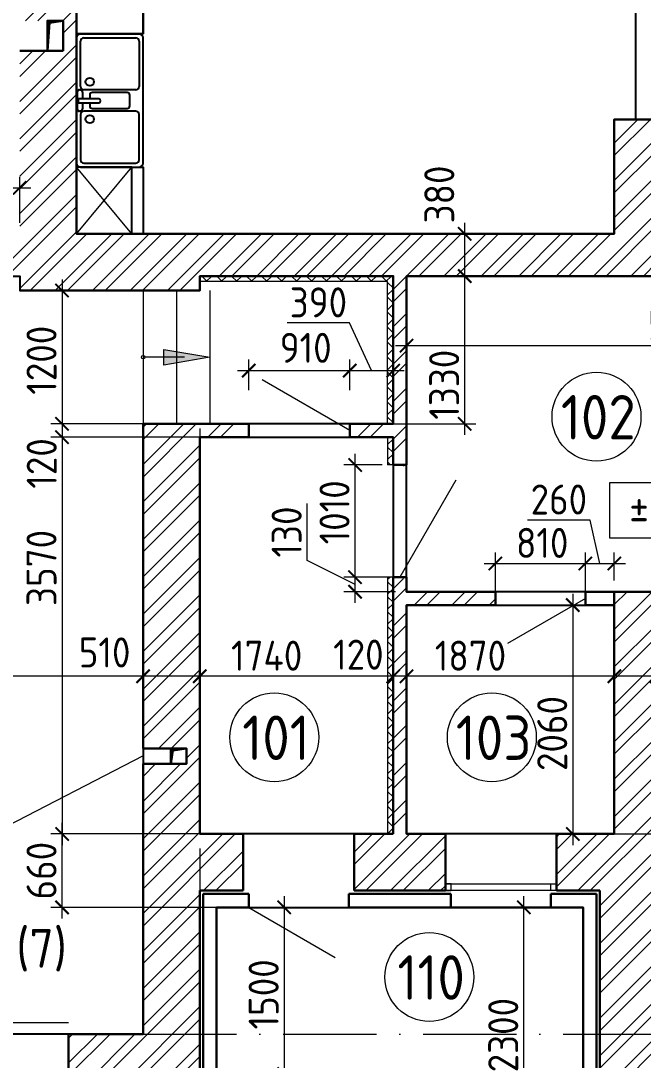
# Model space of a CAD drawing. Header units: millimetres. Extents: x 854812 to 1164625, y 589925 to 823301.
# Drawn here: x 963682 to 969282, y 730426 to 739779 of the extents above; entities that cross this region are included whole.
import ezdxf
from ezdxf.enums import TextEntityAlignment as Align

# ---------------------------------------------------------------- set-up
doc = ezdxf.new("R2010")
doc.units = ezdxf.units.MM
doc.linetypes.add('ACAD_ISO10W100', pattern=[18, 12, -3, 0, -3])
doc.linetypes.add('JIS_08_15', pattern=[17.25, 15, -0.75, 0.75, -0.75])
doc.layers.get('Defpoints').update_dxf_attribs({"color": 40})
doc.layers.add('SANTEH', color=7, linetype='Continuous')
doc.layers.add('МЕБЕЛЬ', color=42, linetype='Continuous')
for name, color, linetype, lineweight in [('АР_Отделка_трапы-лотки', 133, 'Continuous', 13), ('АР_Штрих_материалы', 27, 'Continuous', 9), ('ДВЕРИ', 184, 'Continuous', 18), ('МЕБЕЛЬ_ОБОРУДОВАНИЕ', 242, 'Continuous', 30), ('окна', 132, 'Continuous', 18), ('оси', 50, 'JIS_08_15', 9), ('размеры', 215, 'Continuous', 13), ('стены', 172, 'Continuous', 30), ('текст', 7, 'Continuous', 13), ('УКАЗАТЕЛЬ', 6, 'Continuous', 13), ('ШТРИХ', 142, 'Continuous', 13)]:
    doc.layers.add(name, color=color, linetype=linetype, lineweight=lineweight)
doc.styles.add('arial', font='isocpeur.ttf')
doc.styles.add('GOST 2.304', font='isocpeur.ttf', dxfattribs={"width": 0.9})
doc.dimstyles.new('1', dxfattribs={"dimscale": 100, "dimtxt": 2.7, "dimasz": 1.2, "dimexe": 1, "dimexo": 1, "dimgap": 0.5, "dimtad": 1, "dimdec": 0, "dimzin": 0, "dimdsep": 46, "dimtxsty": 'GOST 2.304', "dimblk": 'ARCHTICK', "dimcen": 0.09, "dimdle": 1, "dimclrd": 256, "dimclre": 256, "dimclrt": 7, "dimadec": 0, "dimazin": 0, "dimtfac": 1, "dimtdec": 0, "dimtmove": 1, "dimatfit": 3, "dimldrblk": 'ARCHTICK', "dimfxl": 100, "dimtolj": 1, "dimtzin": 0, "dimlwd": 5, "dimlwe": 5, "dimarcsym": 1})

# ---------------------------------------------------------------- blocks, each defined once
blk = doc.blocks.new('_ArchTick')
at = {"color": 0, "linetype": 'ByBlock', "const_width": 0.15}
blk.add_lwpolyline([(-0.5, -0.5), (0.5, 0.5)], dxfattribs=at)
blk = doc.blocks.new('*D15')
at = {"layer": 'Defpoints', "color": 0, "ltscale": 0.1}
for p in [(972192.5, 737017), (967152.5, 736854.9), (967152.5, 736626.7)]:
    blk.add_point(p, dxfattribs=at)
at = {"layer": 'размеры', "lineweight": 5, "ltscale": 0.1}
for p, q in [((967152.5, 736726.7), (967152.5, 736954.9)), ((972192.5, 736917), (972192.5, 736754.9)), ((972292.5, 736854.9), (967052.5, 736854.9))]:
    blk.add_line(p, q, dxfattribs=at)
at = {"layer": 'размеры', "lineweight": 5, "ltscale": 0.1, "xscale": 120, "yscale": 120, "zscale": 120, "rotation": 180}
blk.add_blockref('_ArchTick', (967152.5, 736854.9), dxfattribs=at)
at = {"layer": 'размеры', "lineweight": 5, "ltscale": 0.1, "xscale": 120, "yscale": 120, "zscale": 120}
blk.add_blockref('_ArchTick', (972192.5, 736854.9), dxfattribs=at)
at = {"layer": 'размеры', "color": 7, "ltscale": 0.1, "insert": (969672.5, 737039.9), "char_height": 270, "attachment_point": 5, "style": 'GOST 2.304'}
blk.add_mtext('\\A1;5040', dxfattribs=at)
blk = doc.blocks.new('ок1000')
at = {"layer": 'окна', "ltscale": 0.1}
for p, q in [((962542.1, 736581.9), (962542.1, 735581.9)), ((961882.1, 736531.9), (961882.1, 735631.9))]:
    blk.add_line(p, q, dxfattribs=at)
for points in [[(962092.1, 735581.9), (962092.1, 736581.9), (962032.1, 736581.9), (962032.1, 735581.9)], [(962092.1, 736529.9), (962092.1, 736581.9), (962032.1, 736581.9), (962032.1, 736529.9)], [(962092.1, 735633.9), (962092.1, 735581.9), (962032.1, 735581.9), (962032.1, 735633.9)]]:
    blk.add_lwpolyline(points, close=True, dxfattribs=at)
blk = doc.blocks.new('*D45')
at = {"layer": 'Defpoints', "color": 0, "ltscale": 0.1}
for p in [(968208.1, 731801.6), (968742.5, 731801.6), (968742.5, 729501.5)]:
    blk.add_point(p, dxfattribs=at)
at = {"layer": 'размеры', "lineweight": 5, "ltscale": 0.1}
for p, q in [((968208.1, 729401.5), (968208.1, 731901.6)), ((968642.5, 731801.6), (968108.1, 731801.6)), ((968642.5, 729501.5), (968108.1, 729501.5))]:
    blk.add_line(p, q, dxfattribs=at)
at = {"layer": 'размеры', "lineweight": 5, "ltscale": 0.1, "xscale": 120, "yscale": 120, "zscale": 120}
for p, rotation in [((968208.1, 731801.6), 90), ((968208.1, 729501.5), 270)]:
    blk.add_blockref('_ArchTick', p, dxfattribs=dict(at, rotation=rotation))
at = {"layer": 'размеры', "color": 7, "ltscale": 0.1, "insert": (968023.1, 730651.6), "char_height": 270, "attachment_point": 5, "rotation": 90, "style": 'GOST 2.304'}
blk.add_mtext('\\A1;2300', dxfattribs=at)
blk = doc.blocks.new('*D48')
at = {"layer": 'Defpoints', "color": 0, "ltscale": 0.1}
for p in [(969022.5, 733909.1), (969022.5, 733880.9), (969402.5, 733909.1)]:
    blk.add_point(p, dxfattribs=at)
at = {"layer": 'размеры', "lineweight": 5, "ltscale": 0.1}
for p, q in [((969502.5, 733880.9), (968922.5, 733880.9)), ((969022.5, 733809.1), (969022.5, 733780.9)), ((969402.5, 733809.1), (969402.5, 733780.9))]:
    blk.add_line(p, q, dxfattribs=at)
at = {"layer": 'размеры', "lineweight": 5, "ltscale": 0.1, "xscale": 120, "yscale": 120, "zscale": 120, "rotation": 180}
blk.add_blockref('_ArchTick', (969022.5, 733880.9), dxfattribs=at)
at = {"layer": 'размеры', "lineweight": 5, "ltscale": 0.1, "xscale": 120, "yscale": 120, "zscale": 120}
blk.add_blockref('_ArchTick', (969402.5, 733880.9), dxfattribs=at)
at = {"layer": 'размеры', "color": 7, "ltscale": 0.1, "insert": (969803.4, 734065.9), "char_height": 270, "attachment_point": 5, "style": 'GOST 2.304'}
blk.add_mtext('\\A1;380', dxfattribs=at)
blk = doc.blocks.new('*D49')
at = {"layer": 'Defpoints', "color": 0, "ltscale": 0.1}
for p in [(969022.5, 733996.8), (967152.5, 733880.9), (967152.5, 733880.9)]:
    blk.add_point(p, dxfattribs=at)
at = {"layer": 'размеры', "lineweight": 5, "ltscale": 0.1}
for p, q in [((969122.5, 733880.9), (967052.5, 733880.9)), ((969022.5, 733896.8), (969022.5, 733780.9))]:
    blk.add_line(p, q, dxfattribs=at)
at = {"layer": 'размеры', "lineweight": 5, "ltscale": 0.1, "xscale": 120, "yscale": 120, "zscale": 120, "rotation": 180}
blk.add_blockref('_ArchTick', (967152.5, 733880.9), dxfattribs=at)
at = {"layer": 'размеры', "lineweight": 5, "ltscale": 0.1, "xscale": 120, "yscale": 120, "zscale": 120}
blk.add_blockref('_ArchTick', (969022.5, 733880.9), dxfattribs=at)
at = {"layer": 'размеры', "color": 7, "ltscale": 0.1, "insert": (967728.3, 734065.9), "char_height": 270, "attachment_point": 5, "style": 'GOST 2.304'}
blk.add_mtext('\\A1;1870', dxfattribs=at)
blk = doc.blocks.new('*D50')
at = {"layer": 'Defpoints', "color": 0, "lineweight": 50, "ltscale": 0.1}
for p in [(967032.5, 733880.9), (967032.5, 733880.9), (967152.5, 733917.3)]:
    blk.add_point(p, dxfattribs=at)
at = {"layer": 'размеры', "lineweight": 5, "ltscale": 0.1}
for p, q in [((967252.5, 733880.9), (966932.5, 733880.9)), ((967152.5, 733817.3), (967152.5, 733780.9))]:
    blk.add_line(p, q, dxfattribs=at)
at = {"layer": 'размеры', "lineweight": 5, "ltscale": 0.1, "xscale": 120, "yscale": 120, "zscale": 120, "rotation": 180}
blk.add_blockref('_ArchTick', (967032.5, 733880.9), dxfattribs=at)
at = {"layer": 'размеры', "lineweight": 5, "ltscale": 0.1, "xscale": 120, "yscale": 120, "zscale": 120}
blk.add_blockref('_ArchTick', (967152.5, 733880.9), dxfattribs=at)
at = {"layer": 'размеры', "color": 7, "ltscale": 0.1, "insert": (966719.7, 734075.3), "char_height": 270, "attachment_point": 5, "style": 'GOST 2.304'}
blk.add_mtext('\\A1;120', dxfattribs=at)
blk = doc.blocks.new('*D51')
at = {"layer": 'Defpoints', "color": 0, "ltscale": 0.1}
for p in [(965292.6, 733880.9), (965292.6, 733874.7), (967032.5, 733880.9)]:
    blk.add_point(p, dxfattribs=at)
at = {"layer": 'размеры', "lineweight": 5, "ltscale": 0.1}
for p, q in [((965292.6, 733974.7), (965292.6, 733980.9)), ((967132.5, 733880.9), (965192.6, 733880.9))]:
    blk.add_line(p, q, dxfattribs=at)
at = {"layer": 'размеры', "lineweight": 5, "ltscale": 0.1, "xscale": 120, "yscale": 120, "zscale": 120, "rotation": 180}
blk.add_blockref('_ArchTick', (965292.6, 733880.9), dxfattribs=at)
at = {"layer": 'размеры', "lineweight": 5, "ltscale": 0.1, "xscale": 120, "yscale": 120, "zscale": 120}
blk.add_blockref('_ArchTick', (967032.5, 733880.9), dxfattribs=at)
at = {"layer": 'размеры', "color": 7, "ltscale": 0.1, "insert": (965894.3, 734065.9), "char_height": 270, "attachment_point": 5, "style": 'GOST 2.304'}
blk.add_mtext('\\A1;1740', dxfattribs=at)
blk = doc.blocks.new('*D52')
at = {"layer": 'Defpoints', "color": 0, "ltscale": 0.1}
for p in [(964782.6, 734943.9), (964782.6, 733880.9), (965292.6, 733880.9)]:
    blk.add_point(p, dxfattribs=at)
at = {"layer": 'размеры', "lineweight": 5, "ltscale": 0.1}
for p, q in [((964782.6, 734843.9), (964782.6, 733780.9)), ((965392.6, 733880.9), (964682.6, 733880.9))]:
    blk.add_line(p, q, dxfattribs=at)
at = {"layer": 'размеры', "lineweight": 5, "ltscale": 0.1, "xscale": 120, "yscale": 120, "zscale": 120, "rotation": 180}
blk.add_blockref('_ArchTick', (964782.6, 733880.9), dxfattribs=at)
at = {"layer": 'размеры', "lineweight": 5, "ltscale": 0.1, "xscale": 120, "yscale": 120, "zscale": 120}
blk.add_blockref('_ArchTick', (965292.6, 733880.9), dxfattribs=at)
at = {"layer": 'размеры', "color": 7, "ltscale": 0.1, "insert": (964436.2, 734095.1), "char_height": 270, "attachment_point": 5, "style": 'GOST 2.304'}
blk.add_mtext('\\A1;510', dxfattribs=at)
blk = doc.blocks.new('*D53')
at = {"layer": 'Defpoints', "color": 0, "ltscale": 0.1}
for p in [(960442.5, 733880.9), (964782.6, 733880.9), (960442.5, 732817.8)]:
    blk.add_point(p, dxfattribs=at)
at = {"layer": 'размеры', "lineweight": 5, "ltscale": 0.1}
for p, q in [((960442.5, 732917.8), (960442.5, 733980.9)), ((964882.6, 733880.9), (960342.5, 733880.9))]:
    blk.add_line(p, q, dxfattribs=at)
at = {"layer": 'размеры', "lineweight": 5, "ltscale": 0.1, "xscale": 120, "yscale": 120, "zscale": 120, "rotation": 180}
blk.add_blockref('_ArchTick', (960442.5, 733880.9), dxfattribs=at)
at = {"layer": 'размеры', "lineweight": 5, "ltscale": 0.1, "xscale": 120, "yscale": 120, "zscale": 120}
blk.add_blockref('_ArchTick', (964782.6, 733880.9), dxfattribs=at)
at = {"layer": 'размеры', "color": 7, "ltscale": 0.1, "insert": (962612.5, 734065.9), "char_height": 270, "attachment_point": 5, "style": 'GOST 2.304'}
blk.add_mtext('\\A1;4340', dxfattribs=at)
blk = doc.blocks.new('*D103')
at = {"layer": 'Defpoints', "color": 0, "ltscale": 0.1}
for p in [(964782.6, 737351.9), (964053.4, 736151.9), (964782.6, 736151.9)]:
    blk.add_point(p, dxfattribs=at)
at = {"layer": 'размеры', "lineweight": 5, "ltscale": 0.1}
for p, q in [((964053.4, 737451.9), (964053.4, 736051.9)), ((964682.6, 737351.9), (963953.4, 737351.9)), ((964682.6, 736151.9), (963953.4, 736151.9))]:
    blk.add_line(p, q, dxfattribs=at)
at = {"layer": 'размеры', "lineweight": 5, "ltscale": 0.1, "xscale": 120, "yscale": 120, "zscale": 120}
for p, rotation in [((964053.4, 737351.9), 90), ((964053.4, 736151.9), 270)]:
    blk.add_blockref('_ArchTick', p, dxfattribs=dict(at, rotation=rotation))
at = {"layer": 'размеры', "color": 7, "ltscale": 0.1, "insert": (963868.4, 736724.6), "char_height": 270, "attachment_point": 5, "rotation": 90, "style": 'GOST 2.304'}
blk.add_mtext('\\A1;1200', dxfattribs=at)
blk = doc.blocks.new('*D104')
at = {"layer": 'Defpoints', "color": 0, "ltscale": 0.1}
for p in [(965526.7, 736151.9), (964053.4, 736031.9), (965526.7, 736031.9)]:
    blk.add_point(p, dxfattribs=at)
at = {"layer": 'размеры', "lineweight": 5, "ltscale": 0.1}
for p, q in [((964053.4, 736251.9), (964053.4, 735931.9)), ((965426.7, 736151.9), (963953.4, 736151.9)), ((965426.7, 736031.9), (963953.4, 736031.9))]:
    blk.add_line(p, q, dxfattribs=at)
at = {"layer": 'размеры', "lineweight": 5, "ltscale": 0.1, "xscale": 120, "yscale": 120, "zscale": 120}
for p, rotation in [((964053.4, 736151.9), 90), ((964053.4, 736031.9), 270)]:
    blk.add_blockref('_ArchTick', p, dxfattribs=dict(at, rotation=rotation))
at = {"layer": 'размеры', "color": 7, "ltscale": 0.1, "insert": (963870.1, 735795.9), "char_height": 270, "attachment_point": 5, "rotation": 90, "style": 'GOST 2.304'}
blk.add_mtext('\\A1;120', dxfattribs=at)
blk = doc.blocks.new('*D105')
at = {"layer": 'Defpoints', "color": 0, "ltscale": 0.1}
for p in [(965495, 736031.9), (964053.4, 732461.6), (965667.5, 732461.6)]:
    blk.add_point(p, dxfattribs=at)
at = {"layer": 'размеры', "lineweight": 5, "ltscale": 0.1}
for p, q in [((964053.4, 736131.9), (964053.4, 732361.6)), ((965395, 736031.9), (963953.4, 736031.9)), ((965567.5, 732461.6), (963953.4, 732461.6))]:
    blk.add_line(p, q, dxfattribs=at)
at = {"layer": 'размеры', "lineweight": 5, "ltscale": 0.1, "xscale": 120, "yscale": 120, "zscale": 120}
for p, rotation in [((964053.4, 736031.9), 90), ((964053.4, 732461.6), 270)]:
    blk.add_blockref('_ArchTick', p, dxfattribs=dict(at, rotation=rotation))
at = {"layer": 'размеры', "color": 7, "ltscale": 0.1, "insert": (963868.4, 734855.5), "char_height": 270, "attachment_point": 5, "rotation": 90, "style": 'GOST 2.304'}
blk.add_mtext('\\A1;3570', dxfattribs=at)
blk = doc.blocks.new('*D106')
at = {"layer": 'Defpoints', "color": 0, "lineweight": 50, "ltscale": 0.1}
for p in [(967676.4, 737481.6), (968042.1, 737481.6), (966767.5, 736151.9)]:
    blk.add_point(p, dxfattribs=at)
at = {"layer": 'размеры', "lineweight": 5, "ltscale": 0.1}
for p, q in [((967676.4, 736051.9), (967676.4, 737581.6)), ((967942.1, 737481.6), (967576.4, 737481.6)), ((966867.5, 736151.9), (967776.4, 736151.9))]:
    blk.add_line(p, q, dxfattribs=at)
at = {"layer": 'размеры', "lineweight": 5, "ltscale": 0.1, "xscale": 120, "yscale": 120, "zscale": 120}
for p, rotation in [((967676.4, 737481.6), 90), ((967676.4, 736151.9), 270)]:
    blk.add_blockref('_ArchTick', p, dxfattribs=dict(at, rotation=rotation))
at = {"layer": 'размеры', "color": 7, "ltscale": 0.1, "insert": (967491.4, 736504.1), "char_height": 270, "attachment_point": 5, "rotation": 90, "style": 'GOST 2.304'}
blk.add_mtext('\\A1;1330', dxfattribs=at)
blk = doc.blocks.new('*D107')
at = {"layer": 'Defpoints', "color": 0, "ltscale": 0.1}
for p in [(967676.4, 737861.9), (967827.7, 737861.9), (967827.7, 737481.6)]:
    blk.add_point(p, dxfattribs=at)
at = {"layer": 'размеры', "lineweight": 5, "ltscale": 0.1}
for p, q in [((967676.4, 737381.6), (967676.4, 737961.9)), ((967727.7, 737861.9), (967576.4, 737861.9)), ((967727.7, 737481.6), (967576.4, 737481.6))]:
    blk.add_line(p, q, dxfattribs=at)
at = {"layer": 'размеры', "lineweight": 5, "ltscale": 0.1, "xscale": 120, "yscale": 120, "zscale": 120}
for p, rotation in [((967676.4, 737861.9), 90), ((967676.4, 737481.6), 270)]:
    blk.add_blockref('_ArchTick', p, dxfattribs=dict(at, rotation=rotation))
at = {"layer": 'размеры', "color": 7, "ltscale": 0.1, "insert": (967447.7, 738215.9), "char_height": 270, "attachment_point": 5, "rotation": 90, "style": 'GOST 2.304'}
blk.add_mtext('\\A1;380', dxfattribs=at)
blk = doc.blocks.new('*D108')
at = {"layer": 'Defpoints', "color": 0, "ltscale": 0.1}
for p in [(964053.4, 732461.6), (965622, 732461.6), (965622, 731801.6)]:
    blk.add_point(p, dxfattribs=at)
at = {"layer": 'размеры', "lineweight": 5, "ltscale": 0.1}
for p, q in [((964053.4, 731701.6), (964053.4, 732561.6)), ((965522, 732461.6), (963953.4, 732461.6)), ((965522, 731801.6), (963953.4, 731801.6))]:
    blk.add_line(p, q, dxfattribs=at)
at = {"layer": 'размеры', "lineweight": 5, "ltscale": 0.1, "xscale": 120, "yscale": 120, "zscale": 120}
for p, rotation in [((964053.4, 732461.6), 90), ((964053.4, 731801.6), 270)]:
    blk.add_blockref('_ArchTick', p, dxfattribs=dict(at, rotation=rotation))
at = {"layer": 'размеры', "color": 7, "ltscale": 0.1, "insert": (963868.4, 732131.6), "char_height": 270, "attachment_point": 5, "rotation": 90, "style": 'GOST 2.304'}
blk.add_mtext('\\A1;660', dxfattribs=at)
blk = doc.blocks.new('*D121')
at = {"layer": 'Defpoints', "color": 0, "ltscale": 0.1}
for p in [(966824.4, 731801.6), (966052.1, 730301.6), (966824.4, 730301.6)]:
    blk.add_point(p, dxfattribs=at)
at = {"layer": 'размеры', "lineweight": 5, "ltscale": 0.1}
for p, q in [((966052.1, 731901.6), (966052.1, 730201.6)), ((966724.4, 731801.6), (965952.1, 731801.6)), ((966724.4, 730301.6), (965952.1, 730301.6))]:
    blk.add_line(p, q, dxfattribs=at)
at = {"layer": 'размеры', "lineweight": 5, "ltscale": 0.1, "xscale": 120, "yscale": 120, "zscale": 120}
for p, rotation in [((966052.1, 731801.6), 90), ((966052.1, 730301.6), 270)]:
    blk.add_blockref('_ArchTick', p, dxfattribs=dict(at, rotation=rotation))
at = {"layer": 'размеры', "color": 7, "ltscale": 0.1, "insert": (965867.1, 731018.3), "char_height": 270, "attachment_point": 5, "rotation": 90, "style": 'GOST 2.304'}
blk.add_mtext('\\A1;1500', dxfattribs=at)
blk = doc.blocks.new('*D267')
at = {"layer": 'Defpoints', "color": 0, "ltscale": 0.1}
for p in [(968648.7, 734521.6), (968648.7, 732461.6), (968648.7, 732461.6)]:
    blk.add_point(p, dxfattribs=at)
at = {"layer": 'размеры', "lineweight": 5, "ltscale": 0.1}
blk.add_line((968648.7, 734621.6), (968648.7, 732361.6), dxfattribs=at)
at = {"layer": 'размеры', "lineweight": 5, "ltscale": 0.1, "xscale": 120, "yscale": 120, "zscale": 120}
for p, rotation in [((968648.7, 734521.6), 90), ((968648.7, 732461.6), 270)]:
    blk.add_blockref('_ArchTick', p, dxfattribs=dict(at, rotation=rotation))
at = {"layer": 'размеры', "color": 7, "ltscale": 0.1, "insert": (968463.7, 733365.9), "char_height": 270, "attachment_point": 5, "rotation": 90, "style": 'GOST 2.304'}
blk.add_mtext('\\A1;2060', dxfattribs=at)
blk = doc.blocks.new('SYMBOL_Kitchen_Sink_3_2D')
at = {"layer": 'SANTEH'}
for p, q in [((0, 18504), (0, -18504)), ((18504, 19685), (1181, 19685)), ((2165, 18504), (17520, 18504)), ((19685, -18504), (19685, 18504)), ((1181, 4134), (1181, 17520)), ((18504, 17520), (18504, 4134)), ((866, 3150), (1160, 3150)), ((17520, 3150), (2165, 3150)), ((276, -2559), (276, 2559)), ((6635, 449), (530, 449)), ((530, 449), (530, -651)), ((1751, 2559), (1751, 449)), ((3937, 1575), (3937, 449)), ((14961, 2362), (4724, 2362)), ((15748, -1575), (15748, 1575)), ((530, -651), (6635, -651)), ((1751, -651), (1751, -2559)), ((3937, -651), (3937, -1575)), ((4724, -2362), (14961, -2362)), ((1160, -3150), (866, -3150)), ((1181, -4134), (1181, -17520)), ((17520, -3150), (2165, -3150)), ((18504, -17520), (18504, -4134)), ((1181, -19685), (18504, -19685)), ((2165, -18504), (17520, -18504))]:
    blk.add_line(p, q, dxfattribs=at)
for centre in [(3937, 5512), (3937, -5512)]:
    blk.add_circle(centre, 1213, dxfattribs=at)
for centre, radius, start, end in [((1181, 18504), 1181, 90, 180), ((2165, 17520), 984, 90, 180), ((17520, 17520), 984, 0, 90), ((18504, 18504), 1181, 0, 90), ((866, 2559), 591, 90, 180), ((1160, 2559), 591, 0, 90), ((2165, 4134), 984, 180, 270), ((17520, 4134), 984, 270, 0), ((4724, 1575), 787, 90, 180), ((6535, -101), 559, 280.38886, 79.61114), ((14961, 1575), 787, 0, 90), ((866, -2559), 591, 180, 270), ((1160, -2559), 591, 270, 0), ((4724, -1575), 787, 180, 270), ((14961, -1575), 787, 270, 0), ((2165, -4134), 984, 90, 180), ((17520, -4134), 984, 0, 90), ((2165, -17520), 984, 180, 270), ((17520, -17520), 984, 270, 0), ((1181, -18504), 1181, 180, 270), ((18504, -18504), 1181, 270, 0)]:
    blk.add_arc(centre, radius, start, end, dxfattribs=at)
blk = doc.blocks.new('*D507')
at = {"layer": 'Defpoints', "color": 0, "ltscale": 0.1}
for p in [(963672.5, 738276.1), (962512.5, 737861.9), (963672.5, 737861.9)]:
    blk.add_point(p, dxfattribs=at)
at = {"layer": 'размеры', "lineweight": 5, "ltscale": 0.1}
for p, q in [((962512.5, 737961.9), (962512.5, 738376.1)), ((963672.5, 737961.9), (963672.5, 738376.1)), ((962412.5, 738276.1), (963772.5, 738276.1))]:
    blk.add_line(p, q, dxfattribs=at)
at = {"layer": 'размеры', "lineweight": 5, "ltscale": 0.1, "xscale": 120, "yscale": 120, "zscale": 120, "rotation": 180}
blk.add_blockref('_ArchTick', (962512.5, 738276.1), dxfattribs=at)
at = {"layer": 'размеры', "lineweight": 5, "ltscale": 0.1, "xscale": 120, "yscale": 120, "zscale": 120}
blk.add_blockref('_ArchTick', (963672.5, 738276.1), dxfattribs=at)
at = {"layer": 'размеры', "color": 7, "ltscale": 0.1, "insert": (963092.5, 738461.1), "char_height": 270, "attachment_point": 5, "style": 'GOST 2.304'}
blk.add_mtext('\\A1;1160', dxfattribs=at)
blk = doc.blocks.new('*D508')
at = {"layer": 'Defpoints', "color": 0, "ltscale": 0.1}
for p in [(966689.8, 734771.9), (967152.5, 734771.9), (967152.5, 734641.6)]:
    blk.add_point(p, dxfattribs=at)
at = {"layer": 'размеры', "lineweight": 5, "ltscale": 0.1}
for p, q in [((966259.1, 734922.4), (966259.1, 735435.5)), ((966689.8, 734706.7), (966259.1, 734922.4)), ((966689.8, 734541.6), (966689.8, 734871.9)), ((967052.5, 734771.9), (966589.8, 734771.9)), ((967052.5, 734641.6), (966589.8, 734641.6))]:
    blk.add_line(p, q, dxfattribs=at)
at = {"layer": 'размеры', "lineweight": 5, "ltscale": 0.1, "xscale": 120, "yscale": 120, "zscale": 120}
for p, rotation in [((966689.8, 734771.9), 90), ((966689.8, 734641.6), 270)]:
    blk.add_blockref('_ArchTick', p, dxfattribs=dict(at, rotation=rotation))
at = {"layer": 'размеры', "color": 7, "ltscale": 0.1, "insert": (966074.1, 735179), "char_height": 270, "attachment_point": 5, "rotation": 90, "style": 'GOST 2.304'}
blk.add_mtext('\\A1;130', dxfattribs=at)
blk = doc.blocks.new('*D509')
at = {"layer": 'Defpoints', "color": 0, "ltscale": 0.1}
for p in [(966689.8, 735781.9), (967032.5, 735781.9), (967032.5, 734771.9)]:
    blk.add_point(p, dxfattribs=at)
at = {"layer": 'размеры', "lineweight": 5, "ltscale": 0.1}
for p, q in [((966689.8, 734671.9), (966689.8, 735881.9)), ((966932.5, 735781.9), (966589.8, 735781.9)), ((966932.5, 734771.9), (966589.8, 734771.9))]:
    blk.add_line(p, q, dxfattribs=at)
at = {"layer": 'размеры', "lineweight": 5, "ltscale": 0.1, "xscale": 120, "yscale": 120, "zscale": 120}
for p, rotation in [((966689.8, 735781.9), 90), ((966689.8, 734771.9), 270)]:
    blk.add_blockref('_ArchTick', p, dxfattribs=dict(at, rotation=rotation))
at = {"layer": 'размеры', "color": 7, "ltscale": 0.1, "insert": (966504.8, 735356.1), "char_height": 270, "attachment_point": 5, "rotation": 90, "style": 'GOST 2.304'}
blk.add_mtext('\\A1;1010', dxfattribs=at)
blk = doc.blocks.new('*D510')
at = {"layer": 'Defpoints', "color": 0, "ltscale": 0.1}
for p in [(968762.5, 734895.8), (967952.5, 734521.6), (968762.5, 734521.6)]:
    blk.add_point(p, dxfattribs=at)
at = {"layer": 'размеры', "lineweight": 5, "ltscale": 0.1}
for p, q in [((967952.5, 734621.6), (967952.5, 734995.8)), ((968762.5, 734621.6), (968762.5, 734995.8)), ((967852.5, 734895.8), (968862.5, 734895.8))]:
    blk.add_line(p, q, dxfattribs=at)
at = {"layer": 'размеры', "lineweight": 5, "ltscale": 0.1, "xscale": 120, "yscale": 120, "zscale": 120, "rotation": 180}
blk.add_blockref('_ArchTick', (967952.5, 734895.8), dxfattribs=at)
at = {"layer": 'размеры', "lineweight": 5, "ltscale": 0.1, "xscale": 120, "yscale": 120, "zscale": 120}
blk.add_blockref('_ArchTick', (968762.5, 734895.8), dxfattribs=at)
at = {"layer": 'размеры', "color": 7, "ltscale": 0.1, "insert": (968373.7, 735080.8), "char_height": 270, "attachment_point": 5, "style": 'GOST 2.304'}
blk.add_mtext('\\A1;810', dxfattribs=at)
blk = doc.blocks.new('*D511')
at = {"layer": 'Defpoints', "color": 0, "ltscale": 0.1}
for p in [(969022.5, 734895.8), (969022.5, 734641.6), (968762.5, 734521.6)]:
    blk.add_point(p, dxfattribs=at)
at = {"layer": 'размеры', "lineweight": 5, "ltscale": 0.1}
for p, q in [((968804.1, 735286.3), (968242.4, 735286.3)), ((968892.5, 734895.8), (968804.1, 735286.3)), ((968762.5, 734621.6), (968762.5, 734995.8)), ((969022.5, 734741.6), (969022.5, 734995.8)), ((968662.5, 734895.8), (969122.5, 734895.8))]:
    blk.add_line(p, q, dxfattribs=at)
at = {"layer": 'размеры', "lineweight": 5, "ltscale": 0.1, "xscale": 120, "yscale": 120, "zscale": 120, "rotation": 180}
blk.add_blockref('_ArchTick', (968762.5, 734895.8), dxfattribs=at)
at = {"layer": 'размеры', "lineweight": 5, "ltscale": 0.1, "xscale": 120, "yscale": 120, "zscale": 120}
blk.add_blockref('_ArchTick', (969022.5, 734895.8), dxfattribs=at)
at = {"layer": 'размеры', "color": 7, "ltscale": 0.1, "insert": (968523.2, 735471.3), "char_height": 270, "attachment_point": 5, "style": 'GOST 2.304'}
blk.add_mtext('\\A1;260', dxfattribs=at)
blk = doc.blocks.new('*D720')
at = {"layer": 'Defpoints', "color": 0, "ltscale": 0.1}
for p in [(967032.5, 736631.4), (966642.5, 736356.4), (967032.5, 736356.4)]:
    blk.add_point(p, dxfattribs=at)
at = {"layer": 'размеры', "lineweight": 5, "ltscale": 0.1}
for p, q in [((966640.7, 737060), (966079, 737060)), ((966837.5, 736631.4), (966640.7, 737060)), ((966642.5, 736456.4), (966642.5, 736731.4)), ((967032.5, 736456.4), (967032.5, 736731.4)), ((966542.5, 736631.4), (967132.5, 736631.4))]:
    blk.add_line(p, q, dxfattribs=at)
at = {"layer": 'размеры', "lineweight": 5, "ltscale": 0.1, "xscale": 120, "yscale": 120, "zscale": 120, "rotation": 180}
blk.add_blockref('_ArchTick', (966642.5, 736631.4), dxfattribs=at)
at = {"layer": 'размеры', "lineweight": 5, "ltscale": 0.1, "xscale": 120, "yscale": 120, "zscale": 120}
blk.add_blockref('_ArchTick', (967032.5, 736631.4), dxfattribs=at)
at = {"layer": 'размеры', "color": 7, "ltscale": 0.1, "insert": (966359.9, 737245), "char_height": 270, "attachment_point": 5, "style": 'GOST 2.304'}
blk.add_mtext('\\A1;390', dxfattribs=at)
blk = doc.blocks.new('*D721')
at = {"layer": 'Defpoints', "color": 0, "ltscale": 0.1}
for p in [(966642.5, 736631.4), (965732.5, 736356.4), (966642.5, 736356.4)]:
    blk.add_point(p, dxfattribs=at)
at = {"layer": 'размеры', "lineweight": 5, "ltscale": 0.1}
for p, q in [((965732.5, 736456.4), (965732.5, 736731.4)), ((966642.5, 736456.4), (966642.5, 736731.4)), ((965632.5, 736631.4), (966742.5, 736631.4))]:
    blk.add_line(p, q, dxfattribs=at)
at = {"layer": 'размеры', "lineweight": 5, "ltscale": 0.1, "xscale": 120, "yscale": 120, "zscale": 120, "rotation": 180}
blk.add_blockref('_ArchTick', (965732.5, 736631.4), dxfattribs=at)
at = {"layer": 'размеры', "lineweight": 5, "ltscale": 0.1, "xscale": 120, "yscale": 120, "zscale": 120}
blk.add_blockref('_ArchTick', (966642.5, 736631.4), dxfattribs=at)
at = {"layer": 'размеры', "color": 7, "ltscale": 0.1, "insert": (966245.6, 736836.1), "char_height": 270, "attachment_point": 5, "style": 'GOST 2.304'}
blk.add_mtext('\\A1;910', dxfattribs=at)

msp = doc.modelspace()

# ---------------------------------------------------------------- hatches: boundary and pattern name
at = {"layer": 'АР_Штрих_материалы', "ltscale": 100}
h = msp.add_hatch(dxfattribs=at)
h.set_pattern_fill('ANSI32', color=256, scale=25, style=0)
h.paths.add_polyline_path([(961512.5, 742771.9), (960442.5, 742771.9), (960442.5, 743281.9), (959932.5, 743281.9), (959932.5, 740661.4), (960442.5, 740661.4), (960442.5, 742262.1), (961512.5, 742262.1)])
h.paths.add_polyline_path([(967592.5, 742771.9), (967392.5, 742771.9), (967392.5, 743281.9), (966882.5, 743281.9), (966882.5, 742771.9), (966732.5, 742771.9), (966732.5, 742262), (967592.5, 742262.1)], flags=17)
h.paths.add_polyline_path([(969402.5, 744061.9), (970752.5, 744061.9), (970752.5, 744571.6), (969402.5, 744571.6), (969402.5, 745081.6), (968892.5, 745081.6), (968892.5, 742771.9), (968692.5, 742771.9), (968692.5, 742262.1), (969022.5, 742262.1), (969022.5, 741232.1), (969402.5, 741232.1)])
h.paths.add_polyline_path([(972762.5, 744571.9), (972612.5, 744571.9), (972612.5, 745081.9), (972102.5, 745081.9), (972102.5, 744571.9), (971952.5, 744571.9), (971952.5, 744061.9), (972762.5, 744061.9)])
h.paths.add_polyline_path([(975872.5, 742771.9), (973812.5, 742771.9), (973812.5, 742921.9), (973302.5, 742921.9), (973302.5, 742261.9), (975872.5, 742261.9)])
h.paths.add_polyline_path([(978632.5, 742771.9), (976872.5, 742771.9), (976872.5, 742261.9), (977612.5, 742261.9), (977612.5, 742261.6), (977612.5, 742111.9), (978122.5, 742111.9), (978122.5, 742261.9), (978632.5, 742261.9)])
h.paths.add_polyline_path([(978632.5, 739661.6), (978122.5, 739661.6), (978122.5, 739811.6), (977612.5, 739811.6), (977612.5, 739001.6), (978122.5, 739001.6), (978122.5, 739152), (978632.5, 739152.1)])
h.paths.add_polyline_path([(978112.5, 739541.6), (978252.5, 739541.6), (978252.5, 739272), (978112.5, 739272)], flags=16)
h.paths.add_polyline_path([(978372.5, 739541.6), (978512.5, 739541.6), (978512.5, 739272), (978372.5, 739272)], flags=16)
h.paths.add_polyline_path([(977072.5, 737861.9), (973802.5, 737861.9), (973802.5, 737741.9), (973802.5, 737601.9), (973662.5, 737601.9), (973662.5, 737741.9), (973662.5, 737861.9), (972192.5, 737861.9), (972192.5, 736261.4), (973792.5, 736261.4), (973792.5, 736381.4), (972572.5, 736381.4), (972572.5, 737481.6), (973402.5, 737481.8), (973402.5, 737601.9), (973402.5, 737741.9), (973542.5, 737741.9), (973542.5, 737601.9), (973542.5, 737481.8), (973672.5, 737481.9), (973672.5, 737241.4), (973792.5, 737241.4), (973792.5, 737481.9), (973922.5, 737481.9), (973922.5, 737601.9), (973922.5, 737741.9), (974062.5, 737741.9), (974062.5, 737601.9), (974062.5, 737481.9), (976412.5, 737481.9), (976412.5, 736601.9), (976922.5, 736601.9), (976922.5, 737481.6), (977072.5, 737481.6)])
edge = h.paths.add_edge_path()
edge.add_line((976922.5, 735601.9), (976412.5, 735601.9))
edge.add_line((976412.5, 735601.9), (976412.5, 735381.9))
edge.add_line((976412.5, 735381.9), (973734.9, 735381.9))
edge.add_arc((973671, 735776.7), 400, 260.8044, 279.1956, ccw=False)
edge.add_line((973607.1, 735381.9), (972572.5, 735381.9))
edge.add_line((972572.5, 735381.9), (972572.5, 735451.4))
edge.add_line((972572.5, 735451.4), (972192.5, 735451.4))
edge.add_line((972192.5, 735451.4), (972192.5, 734941.4))
edge.add_line((972192.5, 734941.4), (972572.5, 734941.4))
edge.add_line((972572.5, 734941.4), (972572.5, 735261.9))
edge.add_line((972572.5, 735261.9), (976412.5, 735261.9))
edge.add_line((976412.5, 735261.9), (976412.5, 732542.3))
edge.add_line((976412.5, 732542.3), (976922.5, 732542.3))
edge.add_line((976922.5, 732542.3), (976922.5, 735601.9))
h.paths.add_polyline_path([(964182.5, 739508.9), (964182.2, 739778.9), (964062.2, 739778.9), (964062.2, 739508.9), (963672.5, 739508.9), (963672.5, 739778.9), (964182.2, 739778.9), (964182.2, 739898.9), (963922.2, 739898.9), (963922.2, 740038.9), (964182.5, 740038.9), (964182.5, 742261.9), (965532.5, 742262), (965532.5, 742771.9), (964182.5, 742771.9), (964182.5, 743281.9), (963672.5, 743281.9), (963672.5, 742771.9), (962612.5, 742771.9), (962612.5, 742262.1), (963672.5, 742262.1), (963672.5, 740688.9), (964062.5, 740688.9), (964062.5, 740548.9), (963672.5, 740548.9), (963672.5, 740428.9), (964062.5, 740428.9), (964062.5, 740158.9), (963672.5, 740158.9), (963672.5, 737861.9), (962512.5, 737861.9), (962512.5, 737481.6), (963672.5, 737481.6), (963672.5, 737351.9), (965292.6, 737351.9), (965292.6, 737481.6), (967032.5, 737481.6), (967032.5, 736151.9), (966612.5, 736151.9), (966612.5, 736031.9), (967032.5, 736031.9), (967032.5, 735771.9), (967152.5, 735771.9), (967152.5, 737481.6), (969402.5, 737481.6), (969402.5, 738891.9), (969022.5, 738891.9), (969022.5, 737861.9), (964182.5, 737861.9)])
h = msp.add_hatch(dxfattribs=at)
h.set_pattern_fill('ANSI32', color=256, scale=25, style=0)
h.paths.add_polyline_path([(960442.5, 735601.9), (959932.5, 735601.9), (959932.5, 732542.3), (960442.5, 732542.3)])
h.paths.add_polyline_path([(961612.5, 737861.9), (960442.5, 737861.9), (960442.5, 739661.4), (959932.5, 739661.4), (959932.5, 736601.9), (960442.5, 736601.9), (960442.5, 737481.6), (961612.5, 737481.6)])
h.paths.add_polyline_path([(969402.5, 734641.6), (969022.5, 734641.6), (969022.5, 732461.6), (968502.5, 732461.6), (968502.5, 731951.6), (968892.5, 731951.6), (968892.5, 729501.5), (969402.5, 729501.5)])
h.paths.add_polyline_path([(967502.5, 732461.6), (967152.5, 732461.6), (967152.5, 734521.6), (967952.5, 734521.6), (967952.5, 734641.6), (967152.5, 734641.6), (967152.5, 734761.9), (967032.5, 734761.9), (967032.5, 732461.6), (966682.5, 732461.6), (966682.5, 731951.6), (967502.5, 731951.6)])
h.paths.add_polyline_path([(976922.5, 731542.3), (976412.5, 731542.3), (976412.5, 730661.6), (976262.5, 730661.6), (976262.5, 730151.6), (976412.5, 730151.6), (976412.5, 729641.6), (976922.5, 729641.6)])
h.paths.add_polyline_path([(964112.5, 730661.6), (964112.5, 730151.6), (964782.6, 730151.6), (964782.6, 729641.6), (965292.6, 729641.6), (965292.6, 731951.6), (965682.5, 731951.6), (965682.5, 732461.6), (965292.6, 732461.6), (965292.6, 736031.9), (965702.5, 736031.9), (965702.5, 736151.9), (964782.6, 736151.9), (964782.6, 733231.6), (965172.3, 733231.6), (965172.3, 733091.6), (964782.6, 733091.6), (964782.6, 730661.6)])
h.paths.add_polyline_path([(961112.5, 730151.6), (961112.5, 730661.6), (960442.5, 730661.6), (960442.5, 731542.3), (959932.5, 731542.3), (959932.5, 729641.6), (960442.5, 729641.6), (960442.5, 730151.6)])
h.paths.add_polyline_path([(972042.5, 728861.6), (972042.5, 728351.6), (972192.5, 728351.6), (972192.5, 727841.6), (972702.5, 727841.6), (972702.5, 730151.6), (974962.5, 730151.6), (974962.5, 730661.6), (972572.5, 730661.6), (972572.5, 734031.4), (972192.5, 734031.4), (972192.5, 728861.6)])
at = {"layer": 'текст', "ltscale": 0.1}
h = msp.add_hatch(color=7, dxfattribs=at)
h.dxf.hatch_style = 1
h.paths.add_polyline_path([(964969.7, 736751.9), (964969.7, 736822.5), (965382.6, 736751.9), (964969.7, 736681.2)])
at = {"layer": 'ШТРИХ', "ltscale": 0.1}
h = msp.add_hatch(dxfattribs=at)
h.set_pattern_fill('ANSI37', color=256, scale=30, style=0)
h.paths.add_polyline_path([(967032.5, 737481.6), (965292.6, 737481.6), (965292.6, 737431.6), (966982.5, 737431.6), (966982.5, 736151.9), (967032.5, 736151.9)])
h.paths.add_polyline_path([(967032.5, 736031.9), (966982.5, 736031.9), (966982.5, 735781.9), (967032.5, 735781.9)])
h.paths.add_polyline_path([(967032.5, 734771.9), (966982.5, 734771.9), (966982.5, 732461.6), (967032.5, 732461.6)])
h.paths.add_polyline_path([(967032.5, 733808.1), (967032.5, 733836.5), (967032.5, 734304), (967032.5, 734351.6)], flags=17)

# ---------------------------------------------------------------- linework, layer by layer
at = {"layer": 'Defpoints', "ltscale": 0.1}
for points in [[(972192.5, 737671.7), (972192.5, 737861.9), (977612.5, 737861.9), (977612.5, 737861.9), (977612.5, 742261.9), (973302.5, 742261.9), (973302.5, 744061.9), (969402.5, 744061.9), (969402.5, 741232.1), (969402.5, 741232.1), (969212.5, 741232.1), (969212.5, 738891.9), (969402.5, 738891.9), (969402.5, 737861.9), (969402.5, 737671.7), (969792.5, 737671.7)], [(969212.5, 738891.9), (969022.5, 738891.9), (969022.5, 737861.9), (964182.5, 737861.9), (964182.5, 742261.9), (969022.5, 742262.1), (969022.5, 741232.1), (969212.5, 741232.1)], [(969022.5, 734641.6), (967152.5, 734641.6), (967152.5, 737481.6), (969402.5, 737481.6), (969402.5, 737671.7), (972192.5, 737671.7), (972192.5, 737481.6), (972192.5, 737481.9), (972192.5, 728861.6), (969402.5, 728861.6), (969402.5, 734641.6), (969022.5, 734641.6)], [(960442.5, 730661.6), (960442.5, 737481.6), (963672.5, 737481.6), (963672.5, 737351.9), (965292.6, 737351.9), (965292.6, 737481.6), (967032.5, 737481.6), (967032.5, 736151.9), (964782.6, 736151.9), (964782.6, 730661.6)], [(967032.5, 732461.6), (965292.6, 732461.6), (965292.6, 736031.9), (967032.5, 736031.9)], [(969022.5, 732461.6), (967152.5, 732461.6), (967152.5, 734521.6), (969022.5, 734521.6)], [(965442.5, 731801.6), (968742.5, 731801.6), (968742.5, 728801.6), (967742.6, 728801.6), (967742.6, 730301.6), (965442.5, 730301.6)]]:
    msp.add_lwpolyline(points, close=True, dxfattribs=at)
at = {"layer": 'АР_Отделка_трапы-лотки', "ltscale": 0.1}
for p, q in [((967032.5, 735781.9), (966982.5, 735781.9)), ((967032.5, 734771.9), (966982.5, 734771.9))]:
    msp.add_line(p, q, dxfattribs=at)
for points in [[(966982.5, 736151.9), (966982.5, 737431.6), (965292.6, 737431.6)], [(966982.5, 736031.9), (966982.5, 735781.9)], [(966982.5, 734771.9), (966982.5, 732461.6)]]:
    msp.add_lwpolyline(points, dxfattribs=at)
at = {"layer": 'ДВЕРИ', "ltscale": 0.1}
for p, q in [((966642.5, 736091.9), (965854.4, 736546.9)), ((967597.5, 735646.6), (967092.5, 734771.9)), ((968762.5, 734581.6), (968061.1, 734176.6)), ((965732.5, 731801.6), (966512, 731351.6)), ((964112.5, 730761.6), (961112.5, 730761.6))]:
    msp.add_line(p, q, dxfattribs=at)
at = {"layer": 'МЕБЕЛЬ', "color": 7, "lineweight": 0, "ltscale": 0.3}
for p, q in [((964182.5, 737861.9), (964682.5, 738461.9)), ((964682.5, 737861.9), (964182.5, 738461.9))]:
    msp.add_line(p, q, dxfattribs=at)
at = {"layer": 'МЕБЕЛЬ', "color": 7, "ltscale": 0.3}
msp.add_lwpolyline([(964682.5, 737861.9), (964682.5, 738461.9), (964182.5, 738461.9), (964182.5, 737861.9)], close=True, dxfattribs=at)
msp.add_lwpolyline([(964682.5, 738461.9), (964782.5, 738461.9), (964782.5, 737861.9), (964682.5, 737861.9)], dxfattribs=at)
at = {"layer": 'МЕБЕЛЬ_ОБОРУДОВАНИЕ', "color": 44, "true_color": 0xab6317}
msp.add_lwpolyline([(964182.6, 739661.6), (964782.6, 739661.6), (964782.6, 740261.6), (964182.6, 740261.6)], close=True, dxfattribs=at)
at = {"layer": 'оси', "color": 7, "linetype": 'ACAD_ISO10W100', "ltscale": 70}
for p, q in [((965292.6, 736110.4), (965292.6, 723436.1)), ((969022.5, 732461.6), (982689.6, 732461.6)), ((964782.6, 730661.6), (982689.6, 730661.6))]:
    msp.add_line(p, q, dxfattribs=at)
at = {"layer": 'стены', "ltscale": 0.1}
for p, q in [((964182.5, 737861.9), (964182.5, 739898.9)), ((963922.6, 739508.9), (963672.5, 739508.9)), ((969022.5, 737861.9), (969022.5, 738891.9)), ((969402.5, 738891.9), (969022.5, 738891.9)), ((969022.5, 737861.9), (964182.5, 737861.9)), ((965292.6, 737481.6), (965292.6, 737351.9)), ((969402.5, 737481.6), (967152.5, 737481.6)), ((967152.5, 735781.9), (967152.5, 737481.6)), ((965292.6, 737351.9), (963672.5, 737351.9)), ((964782.6, 736151.9), (964782.6, 733231.6)), ((965732.5, 736151.9), (964782.6, 736151.9)), ((965732.5, 736031.9), (965732.5, 736151.9)), ((967032.5, 736151.9), (966642.5, 736151.9)), ((966642.5, 736031.9), (966642.5, 736151.9)), ((965292.6, 736031.9), (965292.6, 732461.6)), ((965732.5, 736031.9), (965292.6, 736031.9)), ((967032.5, 736031.9), (966642.5, 736031.9)), ((967032.5, 735781.9), (967032.5, 736031.9)), ((967032.5, 735781.9), (967152.5, 735781.9)), ((967032.5, 732461.6), (967032.5, 734771.9)), ((967032.5, 734771.9), (967152.5, 734771.9)), ((967152.5, 734641.6), (967152.5, 734771.9)), ((967152.5, 734641.6), (967952.5, 734641.6)), ((967952.5, 734641.6), (967952.5, 734521.6)), ((968762.5, 734641.6), (968762.5, 734521.6)), ((968762.5, 734641.6), (969022.5, 734641.6)), ((969022.5, 734641.6), (969022.5, 732461.6)), ((969022.5, 734641.6), (969402.5, 734641.6)), ((967152.5, 732461.6), (967152.5, 734521.6)), ((967152.5, 734521.6), (967952.5, 734521.6)), ((968762.5, 734521.6), (969022.5, 734521.6)), ((965032.3, 733231.6), (964782.6, 733231.6)), ((964782.6, 733091.6), (964782.6, 730661.6)), ((965032.3, 733091.6), (964782.6, 733091.6)), ((965292.6, 732461.6), (965682.5, 732461.6)), ((965682.5, 731951.6), (965682.5, 732461.6)), ((966682.5, 731951.6), (966682.5, 732461.6)), ((966682.5, 732461.6), (967032.5, 732461.6)), ((967152.5, 732461.6), (967502.5, 732461.6)), ((967502.5, 731951.6), (967502.5, 732461.6)), ((968502.5, 731951.6), (968502.5, 732461.6)), ((968502.5, 732461.6), (969022.5, 732461.6)), ((965292.6, 731951.6), (965682.5, 731951.6)), ((965292.6, 731951.6), (965292.6, 729641.6)), ((965322.6, 731921.6), (965732.5, 731921.6)), ((965322.6, 731921.6), (965322.6, 729611.6)), ((965732.5, 731801.6), (965732.5, 731921.6)), ((966632.5, 731801.6), (966632.5, 731921.6)), ((966632.5, 731921.6), (967552.5, 731921.6)), ((966682.5, 731951.6), (967502.5, 731951.6)), ((967552.5, 731801.6), (967552.5, 731921.6)), ((968452.5, 731801.6), (968452.5, 731921.6)), ((968452.5, 731921.6), (968862.5, 731921.6)), ((968502.5, 731951.6), (968892.5, 731951.6)), ((968862.5, 731921.6), (968862.5, 729501.5)), ((968892.5, 731951.6), (968892.5, 729501.5)), ((965442.5, 731801.6), (965732.5, 731801.6)), ((965442.5, 731801.6), (965442.5, 729491.6)), ((966632.5, 731801.6), (967552.5, 731801.6)), ((968452.5, 731801.6), (968742.5, 731801.6)), ((968742.5, 731801.6), (968742.5, 729501.5)), ((964782.6, 730661.6), (964112.5, 730661.6)), ((964112.5, 730001.6), (964112.5, 730661.6)), ((964632.6, 730661.6), (964632.6, 730661.6))]:
    msp.add_line(p, q, dxfattribs=at)
for points in [[(964062.2, 739508.9), (964062.2, 739778.9), (963922.2, 739778.9), (963922.2, 739508.9)], [(965032.3, 733231.6), (965032.3, 733091.6), (965172.3, 733091.6), (965172.3, 733231.6)]]:
    msp.add_lwpolyline(points, close=True, dxfattribs=at)
for points in [[(964062.2, 739778.9), (963939.6, 739761), (963922.2, 739508.9)], [(967032.5, 736151.9), (967032.5, 737481.6), (965292.6, 737481.6)], [(965172.3, 733231.6), (965049.6, 733213.7), (965032.3, 733091.6)]]:
    msp.add_lwpolyline(points, dxfattribs=at)
at = {"layer": 'стены', "color": 7, "linetype": 'Continuous', "lineweight": 9}
msp.add_lwpolyline([(968981.6, 735623.1), (970281.6, 735623.1), (970281.6, 735123.1), (968981.6, 735123.1), (968981.6, 735623.1)], close=True, dxfattribs=at)
at = {"layer": 'текст', "color": 7, "ltscale": 0.1}
msp.add_lwpolyline([(964969.7, 736751.9), (964969.7, 736822.5), (965382.6, 736751.9), (964969.7, 736681.2)], close=True, dxfattribs=at)
msp.add_lwpolyline([(965153.7, 736751.9), (964782.6, 736751.9)], dxfattribs=at)
msp.add_circle((964782.6, 736751.9), 15.9, dxfattribs=at)
at = {"layer": 'текст', "color": 7}
for centre in [(968862.2, 736215.9), (965962.3, 733331.5), (967920.5, 733331.5), (967358.1, 731174.4)]:
    msp.add_circle(centre, 400, dxfattribs=at)
at = {"layer": 'УКАЗАТЕЛЬ', "ltscale": 0.1}
for p, q in [((964782.6, 737351.9), (964782.6, 736151.9)), ((965082.6, 737351.9), (965082.6, 736151.9)), ((965382.6, 737351.9), (965382.6, 736151.9))]:
    msp.add_line(p, q, dxfattribs=at)
at = {"layer": 'УКАЗАТЕЛЬ', "ltscale": 75}
msp.add_line((964782.6, 733163.8), (963124.4, 732309.6), dxfattribs=at)

# ---------------------------------------------------------------- block references
at = {"layer": 'SANTEH', "xscale": 0.03047232094104402, "yscale": 0.03047232094104402, "zscale": 0.03047232097511427}
msp.add_blockref('SYMBOL_Kitchen_Sink_3_2D', (964182.6, 739061.7), dxfattribs=at)
at = {"layer": 'размеры', "xscale": -1, "rotation": 270}
msp.add_blockref('ок1000', (231920.7, -230080.4), dxfattribs=at)

# ---------------------------------------------------------------- texts
at = {"color": 7, "ltscale": 5, "style": 'GOST 2.304', "width": 0.9}
msp.add_text('a (7)', height=350, dxfattribs=at).set_placement((963218.5, 731258))
at = {"layer": 'стены', "color": 7, "linetype": 'Continuous', "insert": (970126.1, 735227.2), "char_height": 300, "width": 1134.753, "attachment_point": 9, "style": 'arial'}
msp.add_mtext('{\\W0.87;%%P0.000}', dxfattribs=at)
at = {"layer": 'текст', "color": 7, "style": 'GOST 2.304', "width": 0.9}
for s, p in [('102', (968878.3, 736011.8)), ('101', (965978.4, 733127.3)), ('103', (967936.6, 733127.3)), ('110', (967374.2, 730970.2))]:
    msp.add_text(s, height=400, dxfattribs=at).set_placement(p, align=Align.CENTER)

# ---------------------------------------------------------------- dimensions: what is measured, and where the dimension line sits
at = {"layer": 'размеры', "ltscale": 0.1}
dim = msp.add_linear_dim(base=(963672.5, 738276.1), p1=(962512.5, 737861.9), p2=(963672.5, 737861.9), dimstyle='1', override={"dimtmove": 1}, dxfattribs=at)
dim.commit()
dim.dimension.update_dxf_attribs({"geometry": '*D507', "text_midpoint": (963092.5, 738461.1)})
for base, p1, p2, angle, override, picture, middle in [((967676.4, 737861.9), (967827.7, 737481.6), (967827.7, 737861.9), 90, {"dimtmove": 2}, '*D107', (967447.7, 738215.9)), ((964053.4, 736031.9), (965526.7, 736151.9), (965526.7, 736031.9), 90, {"dimtmove": 2}, '*D104', (963870.1, 735795.9)), ((966689.8, 734771.9), (967152.5, 734641.6), (967152.5, 734771.9), 90, {"dimtmove": 1}, '*D508', (966259.1, 734972.4)), ((964782.6, 733880.9), (965292.6, 733880.9), (964782.6, 734943.9), 180, {"dimtmove": 2}, '*D52', (964436.2, 734095.1)), ((965292.6, 733880.9), (967032.5, 733880.9), (965292.6, 733874.7), 180, {"dimtmove": 1}, '*D51', (965894.3, 733880.9)), ((967032.5, 733880.9), (967152.5, 733917.3), (967032.5, 733880.9), 180, {"dimtmove": 2}, '*D50', (966719.7, 734075.3)), ((967152.5, 733880.9), (969022.5, 733996.8), (967152.5, 733880.9), 180, {"dimtmove": 1}, '*D49', (967728.3, 733880.9))]:
    dim = msp.add_linear_dim(base=base, p1=p1, p2=p2, angle=angle, dimstyle='1', override=override, dxfattribs=at)
    dim.commit()
    dim.dimension.update_dxf_attribs({"geometry": picture, "text_midpoint": middle, "dimtype": 160})
for base, p1, p2, angle, picture, middle in [((967676.4, 737481.6), (966767.5, 736151.9), (968042.1, 737481.6), 90, '*D106', (967676.4, 736504.1)), ((964053.4, 736151.9), (964782.6, 737351.9), (964782.6, 736151.9), 90, '*D103', (964053.4, 736724.6)), ((964053.4, 732461.6), (965495, 736031.9), (965667.5, 732461.6), 90, '*D105', (964053.4, 734855.5)), ((966689.8, 735781.9), (967032.5, 734771.9), (967032.5, 735781.9), 90, '*D509', (966689.8, 735356.1)), ((968648.7, 732461.6), (968648.7, 734521.6), (968648.7, 732461.6), 90, '*D267', (968648.7, 733365.9)), ((969022.5, 733880.9), (969402.5, 733909.1), (969022.5, 733909.1), 180, '*D48', (969803.4, 733880.9)), ((964053.4, 732461.6), (965622, 731801.6), (965622, 732461.6), 90, '*D108', (964053.4, 732131.6)), ((966052.1, 730301.6), (966824.4, 731801.6), (966824.4, 730301.6), 90, '*D121', (966052.1, 731018.3))]:
    dim = msp.add_linear_dim(base=base, p1=p1, p2=p2, angle=angle, dimstyle='1', dxfattribs=at)
    dim.commit()
    dim.dimension.update_dxf_attribs({"geometry": picture, "text_midpoint": middle, "dimtype": 160})
for base, p1, p2, override, picture, middle in [((967032.5, 736631.4), (966642.5, 736356.4), (967032.5, 736356.4), {"dimtmove": 1}, '*D720', (966590.7, 737060)), ((966642.5, 736631.4), (965732.5, 736356.4), (966642.5, 736356.4), {"dimtmove": 2}, '*D721', (966245.6, 736836.1)), ((969022.5, 734895.8), (968762.5, 734521.6), (969022.5, 734641.6), {"dimtmove": 1}, '*D511', (968754.1, 735286.3))]:
    dim = msp.add_linear_dim(base=base, p1=p1, p2=p2, dimstyle='1', override=override, dxfattribs=at)
    dim.commit()
    dim.dimension.update_dxf_attribs({"geometry": picture, "text_midpoint": middle, "dimtype": 160})
for base, p1, p2, angle, picture, middle in [((967152.5, 736854.9), (972192.5, 737017), (967152.5, 736626.7), 180, '*D15', (969672.5, 737039.9)), ((968208.1, 731801.6), (968742.5, 729501.5), (968742.5, 731801.6), 90, '*D45', (968023.1, 730651.6))]:
    dim = msp.add_linear_dim(base=base, p1=p1, p2=p2, angle=angle, dimstyle='1', dxfattribs=at)
    dim.commit()
    dim.dimension.update_dxf_attribs({"geometry": picture, "text_midpoint": middle})
dim = msp.add_linear_dim(base=(968762.5, 734895.8), p1=(967952.5, 734521.6), p2=(968762.5, 734521.6), dimstyle='1', dxfattribs=at)
dim.commit()
dim.dimension.update_dxf_attribs({"geometry": '*D510', "text_midpoint": (968373.7, 734895.8), "dimtype": 160})
dim = msp.add_linear_dim(base=(960442.5, 733880.9), p1=(964782.6, 733880.9), p2=(960442.5, 732817.8), angle=180, dimstyle='1', override={"dimtmove": 1}, dxfattribs=at)
dim.commit()
dim.dimension.update_dxf_attribs({"geometry": '*D53', "text_midpoint": (962612.5, 734065.9)})

doc.saveas('drawing.dxf')
